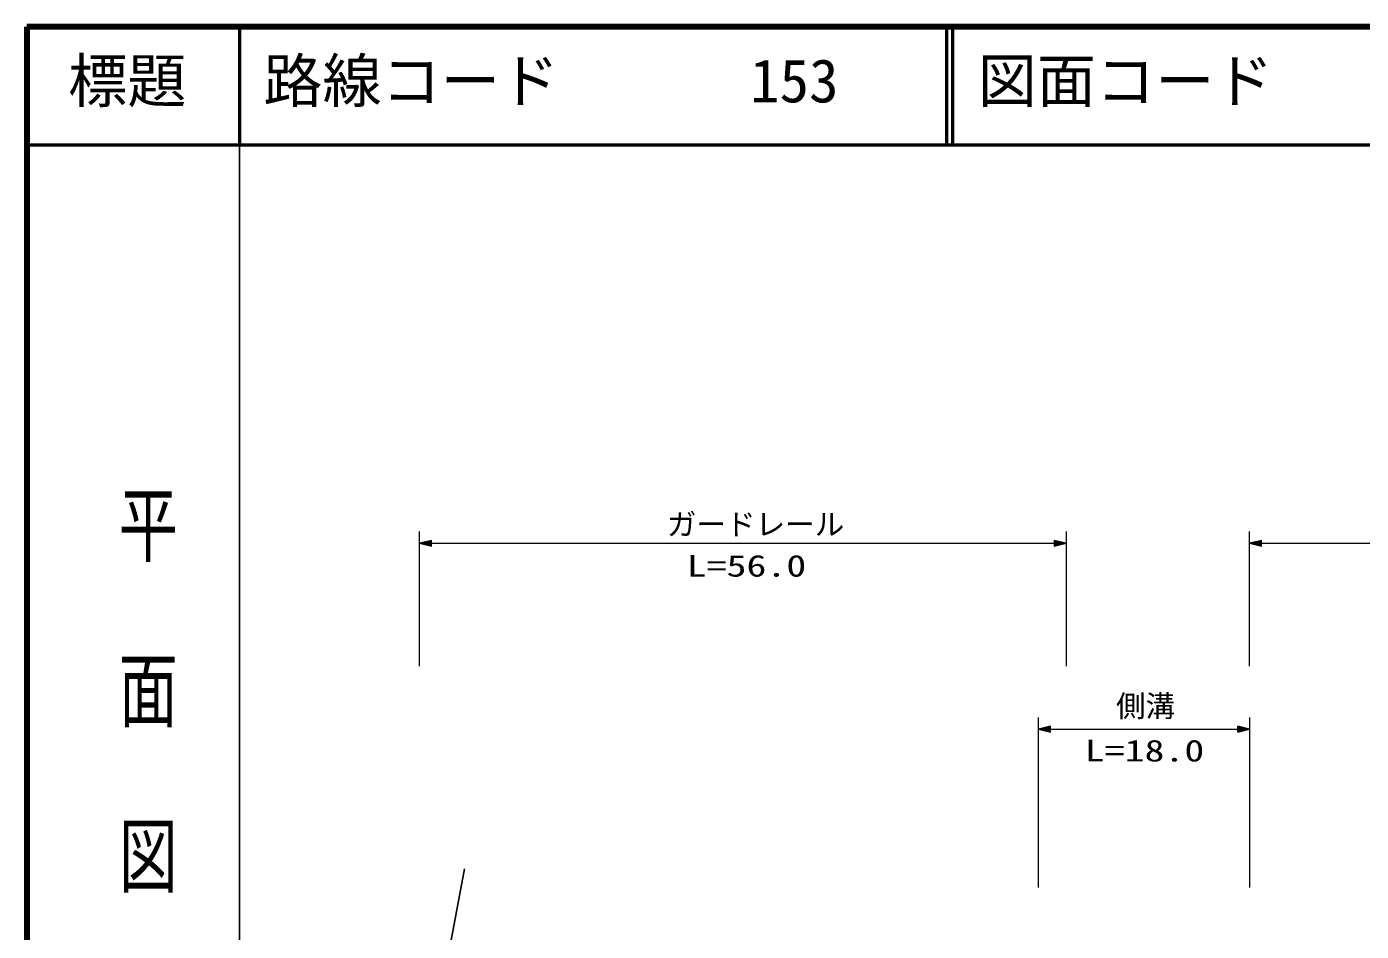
# Model space of a CAD drawing. Units: millimetres, scale not verified. Extents: x 40000 to 680000, y 20000 to 380000.
# Drawn here: x 40000 to 152808, y 303533 to 380000 of the extents above; entities that cross this region are included whole.
import ezdxf
from ezdxf.enums import TextEntityAlignment as Align

# ---------------------------------------------------------------- set-up
doc = ezdxf.new("R2010")
doc.units = ezdxf.units.MM
doc.header["$LTSCALE"] = 1000
for name, color, linetype, lineweight in [('M-BMK-OTRS', 5, 'Continuous', 25), ('M-STR-HTXT', 7, 'Continuous', 13), ('M-TTL', 2, 'Continuous', 140), ('M-TTL-BAND', 7, 'Continuous', 25), ('M-TTL-LINE', 7, 'Continuous', 50), ('M-TTL-TXT', 7, 'Continuous', 13)]:
    doc.layers.add(name, color=color, linetype=linetype, lineweight=lineweight)
doc.styles.add('@ＭＳ ゴシック', font='')
doc.styles.add('ＭＳ ゴシック', font='')
doc.styles.get('@ＭＳ ゴシック').set_extended_font_data('@MS Gothic')
doc.styles.get('ＭＳ ゴシック').set_extended_font_data('MS Gothic')

msp = doc.modelspace()

# ---------------------------------------------------------------- linework, layer by layer
at = {"layer": 'M-BMK-OTRS'}
msp.add_line((72545, 284980), (77003, 308817), dxfattribs=at)
at = {"layer": 'M-STR-HTXT'}
for p, q in [((73204, 325949), (73204, 337331)), ((127857, 337331), (127857, 325949)), ((143359, 325949), (143359, 337331)), ((73204, 336331), (127857, 336331)), ((143359, 336331), (239209, 336331)), ((125533, 307247), (125533, 321614)), ((143359, 321614), (143359, 307247)), ((125533, 320614), (143359, 320614))]:
    msp.add_line(p, q, dxfattribs=at)
for points in [[(73204, 336331), (74204, 336081), (74204, 336581)], [(73409, 336331), (74142, 336506), (74142, 336156)], [(73509, 336331), (74104, 336468), (74104, 336193)], [(73612, 336331), (74067, 336431), (74067, 336231)], [(73712, 336331), (74029, 336393), (74029, 336268)], [(127857, 336331), (126857, 336581), (126857, 336081)], [(127652, 336331), (126919, 336156), (126919, 336506)], [(127552, 336331), (126957, 336193), (126957, 336468)], [(127449, 336331), (126994, 336231), (126994, 336431)], [(127349, 336331), (127032, 336268), (127032, 336393)], [(143359, 336331), (144359, 336081), (144359, 336581)], [(143564, 336331), (144296, 336506), (144296, 336156)], [(143664, 336331), (144259, 336468), (144259, 336193)], [(143766, 336331), (144221, 336431), (144221, 336231)], [(143866, 336331), (144184, 336393), (144184, 336268)], [(125533, 320614), (126533, 320364), (126533, 320864)], [(125738, 320614), (126471, 320789), (126471, 320439)], [(125838, 320614), (126433, 320751), (126433, 320476)], [(125941, 320614), (126396, 320714), (126396, 320514)], [(126041, 320614), (126358, 320676), (126358, 320551)], [(143359, 320614), (142359, 320864), (142359, 320364)], [(143154, 320614), (142421, 320439), (142421, 320789)], [(143054, 320614), (142459, 320476), (142459, 320751)], [(142951, 320614), (142496, 320514), (142496, 320714)], [(142851, 320614), (142534, 320551), (142534, 320676)]]:
    msp.add_lwpolyline(points, close=True, dxfattribs=at)
for points in [[(73307, 336331), (74179, 336543), (74179, 336118), (73309, 336331)], [(73992, 336331), (73814, 336331), (73992, 336356), (73992, 336306), (73814, 336331)], [(127754, 336331), (126882, 336118), (126882, 336543), (127752, 336331)], [(127069, 336331), (127247, 336331), (127069, 336306), (127069, 336356), (127247, 336331)], [(143461, 336331), (144334, 336543), (144334, 336118), (143464, 336331)], [(144146, 336331), (143969, 336331), (144146, 336356), (144146, 336306), (143969, 336331)], [(125636, 320614), (126508, 320826), (126508, 320401), (125638, 320614)], [(126321, 320614), (126143, 320614), (126321, 320639), (126321, 320589), (126143, 320614)], [(143256, 320614), (142384, 320401), (142384, 320826), (143254, 320614)], [(142571, 320614), (142749, 320614), (142571, 320589), (142571, 320639), (142749, 320614)]]:
    msp.add_lwpolyline(points, dxfattribs=at)
at = {"layer": 'M-TTL'}
for p, q in [((40000, 380000), (40000, 20000)), ((680000, 380000), (40000, 380000))]:
    msp.add_line(p, q, dxfattribs=at)
at = {"layer": 'M-TTL-BAND'}
msp.add_line((58000, 370000), (58000, 20000), dxfattribs=at)
at = {"layer": 'M-TTL-LINE'}
for p, q in [((58000, 380000), (58000, 370000)), ((117750, 380000), (117750, 370000)), ((118250, 380000), (118250, 370000)), ((40000, 370000), (680000, 370000))]:
    msp.add_line(p, q, dxfattribs=at)

# ---------------------------------------------------------------- texts
at = {"layer": 'M-STR-HTXT', "style": 'ＭＳ ゴシック'}
for s, p in [('ガードレール', (94107, 336471)), ('側溝', (132071, 321114))]:
    msp.add_text(s, height=1833, dxfattribs=at).set_placement(p, align=Align.BOTTOM_LEFT)
at = {"layer": 'M-STR-HTXT', "style": 'ＭＳ ゴシック', "width": 1.35}
for s, p in [('L=56.0', (95791, 332964)), ('L=18.0', (129436, 317338))]:
    msp.add_text(s, height=1833, dxfattribs=at).set_placement(p, align=Align.BOTTOM_LEFT)
at = {"layer": 'M-TTL-BAND', "style": '@ＭＳ ゴシック', "width": 1.4}
msp.add_text('平  面  図', height=3666, rotation=270, dxfattribs=at).set_placement((47277, 341475), align=Align.BOTTOM_LEFT)
at = {"layer": 'M-TTL-TXT', "style": 'ＭＳ ゴシック'}
for s, p in [('標題', (43500, 372500)), ('路線コード', (60000, 372500)), ('153', (101142, 372500)), ('153', (101142, 372500)), ('153', (101142, 372500)), ('図面コード', (120380, 372500))]:
    msp.add_text(s, height=3666, dxfattribs=at).set_placement(p, align=Align.BOTTOM_LEFT)

doc.saveas('drawing.dxf')
